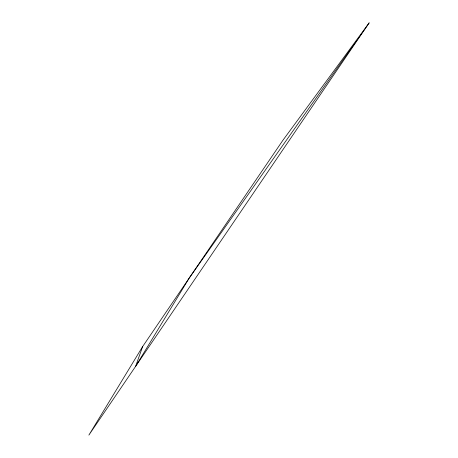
<?xml version="1.0" encoding="UTF-8"?>
<svg xmlns="http://www.w3.org/2000/svg" width="458" height="458" viewBox="0 0 458 458"><rect width="100%" height="100%" fill="white"/><g stroke="black" fill="none" stroke-linecap="round" stroke-linejoin="round"><path stroke-width="0.69" d="M142.656 346.546L135.585 366.4L189.36 277.846L369.125 22.9L282.781 140.446L142.656 346.546L88.875 435.1L369.125 22.9"/></g></svg>
